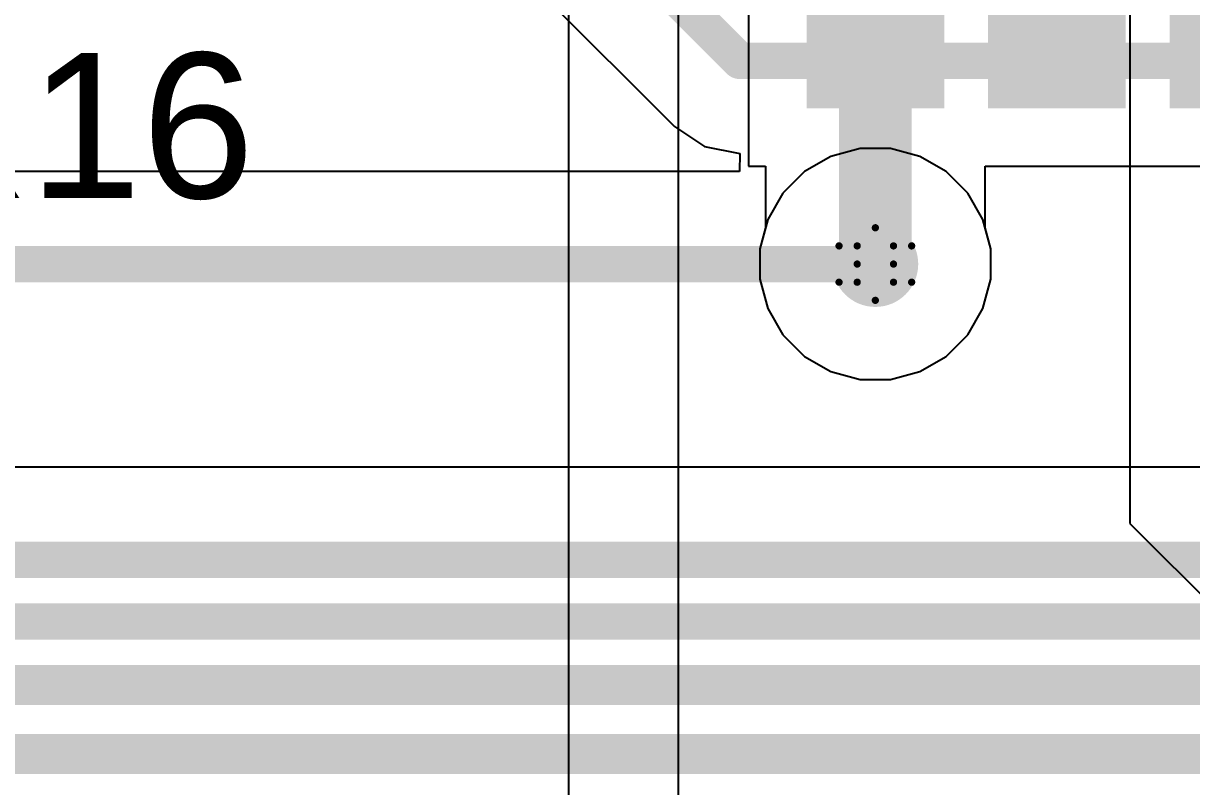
# Model space of a CAD drawing. Header units: inches. Extents: x -3 to 5437, y -3 to 5435.
# Drawn here: x 104.63 to 112.8, y 85.54 to 90.89 of the extents above; entities that cross this region are included whole.
import ezdxf

# ---------------------------------------------------------------- set-up
doc = ezdxf.new("R2010")
doc.units = ezdxf.units.IN
for name, color, linetype in [('Bottom Layer', 5, 'Continuous'), ('Bottom Solder', 6, 'Continuous'), ('Drill Drawing', 1, 'Continuous'), ('GND', 16, 'Continuous'), ('PWR', 76, 'Continuous'), ('Top Layer', 1, 'Continuous'), ('Top Overlay', 2, 'Continuous'), ('Top Paste', 8, 'Continuous'), ('Top Solder', 216, 'Continuous'), ('Via Holes', 16, 'Continuous')]:
    doc.layers.add(name, color=color, linetype=linetype)
doc.styles.add('Arial', font='', dxfattribs={"height": 0.2})
doc.styles.get('Arial').set_extended_font_data('Arial')

# ---------------------------------------------------------------- blocks, each defined once
blk = doc.blocks.new('20021121_00010C4LF__224')
at = {"layer": 'Top Layer'}
for points in [[(-2.92, 3.15), (-2.16, 3.15), (-2.16, 0.75), (-2.92, 0.75)], [(-1.65, 3.15), (-0.89, 3.15), (-0.89, 0.75), (-1.65, 0.75)], [(-0.38, 3.15), (0.38, 3.15), (0.38, 0.75), (-0.38, 0.75)], [(0.89, 3.15), (1.65, 3.15), (1.65, 0.75), (0.89, 0.75)], [(2.16, 3.15), (2.92, 3.15), (2.92, 0.75), (2.16, 0.75)], [(-2.92, -0.75), (-2.16, -0.75), (-2.16, -3.15), (-2.92, -3.15)], [(-1.65, -0.75), (-0.89, -0.75), (-0.89, -3.15), (-1.65, -3.15)], [(-0.38, -0.75), (0.38, -0.75), (0.38, -3.15), (-0.38, -3.15)], [(0.89, -0.75), (1.65, -0.75), (1.65, -3.15), (0.89, -3.15)], [(2.16, -0.75), (2.92, -0.75), (2.92, -3.15), (2.16, -3.15)]]:
    blk.add_hatch(color=1, dxfattribs=at).paths.add_polyline_path(points)
at = {"layer": 'Top Paste'}
for points in [[(-2.92, 3.15), (-2.16, 3.15), (-2.16, 0.75), (-2.92, 0.75)], [(-1.65, 3.15), (-0.89, 3.15), (-0.89, 0.75), (-1.65, 0.75)], [(-0.38, 3.15), (0.38, 3.15), (0.38, 0.75), (-0.38, 0.75)], [(0.89, 3.15), (1.65, 3.15), (1.65, 0.75), (0.89, 0.75)], [(2.16, 3.15), (2.92, 3.15), (2.92, 0.75), (2.16, 0.75)], [(-2.92, -0.75), (-2.16, -0.75), (-2.16, -3.15), (-2.92, -3.15)], [(-1.65, -0.75), (-0.89, -0.75), (-0.89, -3.15), (-1.65, -3.15)], [(-0.38, -0.75), (0.38, -0.75), (0.38, -3.15), (-0.38, -3.15)], [(0.89, -0.75), (1.65, -0.75), (1.65, -3.15), (0.89, -3.15)], [(2.16, -0.75), (2.92, -0.75), (2.92, -3.15), (2.16, -3.15)]]:
    blk.add_hatch(color=8, dxfattribs=at).paths.add_polyline_path(points)
at = {"layer": 'Top Solder'}
for points in [[(-3.0216, 3.2516), (-2.0584, 3.2516), (-2.0584, 0.6484), (-3.0216, 0.6484)], [(-1.7516, 3.2516), (-0.7884, 3.2516), (-0.7884, 0.6484), (-1.7516, 0.6484)], [(-0.4816, 3.2516), (0.4816, 3.2516), (0.4816, 0.6484), (-0.4816, 0.6484)], [(0.7884, 3.2516), (1.7516, 3.2516), (1.7516, 0.6484), (0.7884, 0.6484)], [(2.0584, 3.2516), (3.0216, 3.2516), (3.0216, 0.6484), (2.0584, 0.6484)], [(-3.0216, -0.6484), (-2.0584, -0.6484), (-2.0584, -3.2516), (-3.0216, -3.2516)], [(-1.7516, -0.6484), (-0.7884, -0.6484), (-0.7884, -3.2516), (-1.7516, -3.2516)], [(-0.4816, -0.6484), (0.4816, -0.6484), (0.4816, -3.2516), (-0.4816, -3.2516)], [(0.7884, -0.6484), (1.7516, -0.6484), (1.7516, -3.2516), (0.7884, -3.2516)], [(2.0584, -0.6484), (3.0216, -0.6484), (3.0216, -3.2516), (2.0584, -3.2516)]]:
    blk.add_hatch(color=216, dxfattribs=at).paths.add_polyline_path(points)
at = {"layer": 'Top Overlay'}
for points in [[(-3.2258, 1.2192, 0.127, 0.127, 0), (-3.2258, -1.143, 0.127, 0.127, 0)], [(3.2258, 1.2192, 0.127, 0.127, 0), (3.2258, -1.143, 0.127, 0.127, 0)]]:
    blk.add_lwpolyline(points, format="xyseb", dxfattribs=at)
for points in [[(-3.2576, 1.2192, 0.0635, 0.0635, 1), (-3.194, 1.2192, 0.0635, 0.0635, 1)], [(3.194, 1.2192, 0.0635, 0.0635, 1), (3.2576, 1.2192, 0.0635, 0.0635, 1)], [(-3.2576, -1.143, 0.0635, 0.0635, 1), (-3.194, -1.143, 0.0635, 0.0635, 1)], [(3.194, -1.143, 0.0635, 0.0635, 1), (3.2576, -1.143, 0.0635, 0.0635, 1)], [(-3.175, -1.9558, 0.254, 0.254, 1), (-3.429, -1.9558, 0.254, 0.254, 1)], [(-3.4925, -1.9558, 0.127, 0.127, 1), (-3.3655, -1.9558, 0.127, 0.127, 1)], [(-3.2385, -1.9558, 0.127, 0.127, 1), (-3.1115, -1.9558, 0.127, 0.127, 1)]]:
    blk.add_lwpolyline(points, format="xyseb", close=True, dxfattribs=at)

msp = doc.modelspace()

# ---------------------------------------------------------------- hatches: boundary and pattern name
at = {"layer": 'Bottom Layer'}
h = msp.add_hatch(color=5, dxfattribs=at)
edge = h.paths.add_edge_path()
edge.add_arc((110.5882, 89.2009), 0.3, 0, 360)
at = {"layer": 'Bottom Solder'}
h = msp.add_hatch(color=6, dxfattribs=at)
edge = h.paths.add_edge_path()
edge.add_arc((110.5882, 89.2009), 0.15, 0, 360)
at = {"layer": 'GND'}
h = msp.add_hatch(color=16, dxfattribs=at)
edge = h.paths.add_edge_path()
edge.add_arc((110.5882, 89.2009), 0.3, 0, 360)
at = {"layer": 'PWR'}
h = msp.add_hatch(color=76, dxfattribs=at)
edge = h.paths.add_edge_path()
edge.add_arc((110.5882, 89.2009), 0.3, 0, 360)
at = {"layer": 'Top Layer'}
h = msp.add_hatch(color=1, dxfattribs=at)
edge = h.paths.add_edge_path()
edge.add_arc((110.5882, 89.2009), 0.3, 0, 360)
at = {"layer": 'Top Solder'}
h = msp.add_hatch(color=216, dxfattribs=at)
edge = h.paths.add_edge_path()
edge.add_arc((110.5882, 89.2009), 0.15, 0, 360)
at = {"layer": 'Via Holes'}
h = msp.add_hatch(color=7, dxfattribs=at)
edge = h.paths.add_edge_path()
edge.add_arc((110.5882, 89.2009), 0.15, 0, 360)

# ---------------------------------------------------------------- linework, layer by layer
at = {"layer": 'Bottom Layer'}
for p, q in [((107.7049, 91.6416), (109.182, 90.1645)), ((109.182, 90.1645), (109.3921, 90.0242)), ((109.3921, 90.0242), (109.6399, 89.9749)), ((109.6399, 89.9749), (109.6387, 89.8484)), ((109.6387, 89.8484), (98.0997, 89.8484))]:
    msp.add_line(p, q, dxfattribs=at)
for points in [[(108.1627, 92.0995, 0.254, 0.254, 0), (109.6399, 90.6223, 0.254, 0.254, 0)], [(109.6399, 90.6223, 0.254, 0.254, 0), (137.582, 90.6223, 0.254, 0.254, 0)], [(98.0997, 89.2009, 0.254, 0.254, 0), (110.5882, 89.2009, 0.254, 0.254, 0)]]:
    msp.add_lwpolyline(points, format="xyseb", dxfattribs=at)
for points in [[(109.5764, 90.6223, 0.127, 0.127, 1), (109.7034, 90.6223, 0.127, 0.127, 1)], [(109.5764, 90.6223, 0.127, 0.127, 1), (109.7034, 90.6223, 0.127, 0.127, 1)], [(110.5247, 89.2009, 0.127, 0.127, 1), (110.6517, 89.2009, 0.127, 0.127, 1)]]:
    msp.add_lwpolyline(points, format="xyseb", close=True, dxfattribs=at)
at = {"layer": 'Drill Drawing'}
for points in [[(110.4612, 89.3279, 0.0508, 0.0508, 0), (110.5882, 89.4549, 0.0508, 0.0508, 0)], [(110.5882, 89.4549, 0.0508, 0.0508, 0), (110.7152, 89.3279, 0.0508, 0.0508, 0)], [(110.3342, 89.3279, 0.0508, 0.0508, 0), (110.4612, 89.2009, 0.0508, 0.0508, 0)], [(110.3342, 89.3279, 0.0508, 0.0508, 0), (110.4612, 89.3279, 0.0508, 0.0508, 0)], [(110.7152, 89.3279, 0.0508, 0.0508, 0), (110.8422, 89.3279, 0.0508, 0.0508, 0)], [(110.7152, 89.2009, 0.0508, 0.0508, 0), (110.8422, 89.3279, 0.0508, 0.0508, 0)], [(110.3342, 89.0739, 0.0508, 0.0508, 0), (110.4612, 89.2009, 0.0508, 0.0508, 0)], [(110.7152, 89.2009, 0.0508, 0.0508, 0), (110.8422, 89.0739, 0.0508, 0.0508, 0)], [(110.3342, 89.0739, 0.0508, 0.0508, 0), (110.4612, 89.0739, 0.0508, 0.0508, 0)], [(110.4612, 89.0739, 0.0508, 0.0508, 0), (110.5882, 88.9469, 0.0508, 0.0508, 0)], [(110.5882, 88.9469, 0.0508, 0.0508, 0), (110.7152, 89.0739, 0.0508, 0.0508, 0)], [(110.7152, 89.0739, 0.0508, 0.0508, 0), (110.8422, 89.0739, 0.0508, 0.0508, 0)]]:
    msp.add_lwpolyline(points, format="xyseb", dxfattribs=at)
for points in [[(110.5755, 89.4549, 0.0254, 0.0254, 1), (110.6009, 89.4549, 0.0254, 0.0254, 1)], [(110.5755, 89.4549, 0.0254, 0.0254, 1), (110.6009, 89.4549, 0.0254, 0.0254, 1)], [(110.3215, 89.3279, 0.0254, 0.0254, 1), (110.3469, 89.3279, 0.0254, 0.0254, 1)], [(110.3215, 89.3279, 0.0254, 0.0254, 1), (110.3469, 89.3279, 0.0254, 0.0254, 1)], [(110.4485, 89.3279, 0.0254, 0.0254, 1), (110.4739, 89.3279, 0.0254, 0.0254, 1)], [(110.4485, 89.3279, 0.0254, 0.0254, 1), (110.4739, 89.3279, 0.0254, 0.0254, 1)], [(110.7025, 89.3279, 0.0254, 0.0254, 1), (110.7279, 89.3279, 0.0254, 0.0254, 1)], [(110.7025, 89.3279, 0.0254, 0.0254, 1), (110.7279, 89.3279, 0.0254, 0.0254, 1)], [(110.8295, 89.3279, 0.0254, 0.0254, 1), (110.8549, 89.3279, 0.0254, 0.0254, 1)], [(110.8295, 89.3279, 0.0254, 0.0254, 1), (110.8549, 89.3279, 0.0254, 0.0254, 1)], [(110.4485, 89.2009, 0.0254, 0.0254, 1), (110.4739, 89.2009, 0.0254, 0.0254, 1)], [(110.4485, 89.2009, 0.0254, 0.0254, 1), (110.4739, 89.2009, 0.0254, 0.0254, 1)], [(110.7025, 89.2009, 0.0254, 0.0254, 1), (110.7279, 89.2009, 0.0254, 0.0254, 1)], [(110.7025, 89.2009, 0.0254, 0.0254, 1), (110.7279, 89.2009, 0.0254, 0.0254, 1)], [(110.3215, 89.0739, 0.0254, 0.0254, 1), (110.3469, 89.0739, 0.0254, 0.0254, 1)], [(110.3215, 89.0739, 0.0254, 0.0254, 1), (110.3469, 89.0739, 0.0254, 0.0254, 1)], [(110.4485, 89.0739, 0.0254, 0.0254, 1), (110.4739, 89.0739, 0.0254, 0.0254, 1)], [(110.4485, 89.0739, 0.0254, 0.0254, 1), (110.4739, 89.0739, 0.0254, 0.0254, 1)], [(110.7025, 89.0739, 0.0254, 0.0254, 1), (110.7279, 89.0739, 0.0254, 0.0254, 1)], [(110.7025, 89.0739, 0.0254, 0.0254, 1), (110.7279, 89.0739, 0.0254, 0.0254, 1)], [(110.8295, 89.0739, 0.0254, 0.0254, 1), (110.8549, 89.0739, 0.0254, 0.0254, 1)], [(110.8295, 89.0739, 0.0254, 0.0254, 1), (110.8549, 89.0739, 0.0254, 0.0254, 1)], [(110.5755, 88.9469, 0.0254, 0.0254, 1), (110.6009, 88.9469, 0.0254, 0.0254, 1)], [(110.5755, 88.9469, 0.0254, 0.0254, 1), (110.6009, 88.9469, 0.0254, 0.0254, 1)]]:
    msp.add_lwpolyline(points, format="xyseb", close=True, dxfattribs=at)
at = {"layer": 'GND'}
for p, q in [((110.4819, 90.0089), (110.2764, 89.9539)), ((110.6946, 90.0089), (110.4819, 90.0089)), ((110.9001, 89.9539), (110.6946, 90.0089)), ((110.2764, 89.9539), (110.0921, 89.8475)), ((111.0844, 89.8475), (110.9001, 89.9539)), ((110.0921, 89.8475), (109.9417, 89.6971)), ((111.2348, 89.6971), (111.0844, 89.8475)), ((109.9417, 89.6971), (109.8353, 89.5128)), ((111.3412, 89.5128), (111.2348, 89.6971)), ((109.8353, 89.5128), (109.7802, 89.3073)), ((111.3962, 89.3073), (111.3412, 89.5128)), ((109.7802, 89.3073), (109.7802, 89.0946)), ((111.3962, 89.0946), (111.3962, 89.3073)), ((109.7802, 89.0946), (109.8353, 88.8891)), ((111.3412, 88.8891), (111.3962, 89.0946)), ((109.8353, 88.8891), (109.9417, 88.7048)), ((111.2348, 88.7048), (111.3412, 88.8891)), ((109.9417, 88.7048), (110.0921, 88.5544)), ((111.0844, 88.5544), (111.2348, 88.7048)), ((110.0921, 88.5544), (110.2764, 88.448)), ((110.9001, 88.448), (111.0844, 88.5544)), ((110.2764, 88.448), (110.4819, 88.3929)), ((110.6946, 88.3929), (110.9001, 88.448)), ((110.4819, 88.3929), (110.6946, 88.3929))]:
    msp.add_line(p, q, dxfattribs=at)
at = {"layer": 'PWR'}
for p, q in [((112.3696, 97.182), (112.3696, 87.3847)), ((109.2102, 85.3381), (109.2102, 94.3263)), ((108.4416, 94.0079), (108.4416, 85.3381)), ((110.4819, 90.0089), (110.2764, 89.9539)), ((110.6946, 90.0089), (110.4819, 90.0089)), ((110.9001, 89.9539), (110.6946, 90.0089)), ((110.2764, 89.9539), (110.0921, 89.8475)), ((111.0844, 89.8475), (110.9001, 89.9539)), ((110.0921, 89.8475), (109.9417, 89.6971)), ((111.2348, 89.6971), (111.0844, 89.8475)), ((109.9417, 89.6971), (109.8353, 89.5128)), ((111.3412, 89.5128), (111.2348, 89.6971)), ((109.8353, 89.5128), (109.7802, 89.3073)), ((111.3962, 89.3073), (111.3412, 89.5128)), ((109.7802, 89.3073), (109.7802, 89.0946)), ((111.3962, 89.0946), (111.3962, 89.3073)), ((109.7802, 89.0946), (109.8353, 88.8891)), ((111.3412, 88.8891), (111.3962, 89.0946)), ((109.8353, 88.8891), (109.9417, 88.7048)), ((111.2348, 88.7048), (111.3412, 88.8891)), ((109.9417, 88.7048), (110.0921, 88.5544)), ((111.0844, 88.5544), (111.2348, 88.7048)), ((110.0921, 88.5544), (110.2764, 88.448)), ((110.9001, 88.448), (111.0844, 88.5544)), ((110.2764, 88.448), (110.4819, 88.3929)), ((110.6946, 88.3929), (110.9001, 88.448)), ((110.4819, 88.3929), (110.6946, 88.3929)), ((112.3696, 87.3847), (113.2831, 86.4712))]:
    msp.add_line(p, q, dxfattribs=at)
at = {"layer": 'Top Layer'}
for p, q in [((109.7002, 90.9458), (109.7002, 89.8853)), ((109.7002, 89.8853), (109.8197, 89.8853)), ((109.8197, 89.8853), (109.8197, 89.4544)), ((111.3568, 89.4544), (111.3568, 89.8853)), ((111.3568, 89.8853), (113.7508, 89.8853)), ((109.8197, 89.4544), (109.7802, 89.3073)), ((111.3962, 89.3073), (111.3568, 89.4544)), ((109.7802, 89.3073), (109.7802, 89.0946)), ((111.3962, 89.0946), (111.3962, 89.3073)), ((109.7802, 89.0946), (109.8353, 88.8891)), ((111.3412, 88.8891), (111.3962, 89.0946)), ((109.8353, 88.8891), (109.9417, 88.7048)), ((111.2348, 88.7048), (111.3412, 88.8891)), ((109.9417, 88.7048), (110.0921, 88.5544)), ((111.0844, 88.5544), (111.2348, 88.7048)), ((110.0921, 88.5544), (110.2764, 88.448)), ((110.9001, 88.448), (111.0844, 88.5544)), ((110.2764, 88.448), (110.4819, 88.3929)), ((110.6946, 88.3929), (110.9001, 88.448)), ((110.4819, 88.3929), (110.6946, 88.3929)), ((118.3408, 87.7792), (103.5795, 87.7792))]:
    msp.add_line(p, q, dxfattribs=at)
for points in [[(110.5882, 89.2009, 0.508, 0.508, 0), (110.5882, 91.5933, 0.508, 0.508, 0)], [(94.51, 87.1318, 0.254, 0.254, 0), (123.143, 87.1318, 0.254, 0.254, 0)], [(94.3311, 86.7, 0.254, 0.254, 0), (122.9282, 86.7, 0.254, 0.254, 0)], [(94.0709, 86.2555, 0.2794, 0.2794, 0), (122.7441, 86.2555, 0.2794, 0.2794, 0)], [(93.871, 85.7729, 0.2794, 0.2794, 0), (122.5442, 85.7729, 0.2794, 0.2794, 0)]]:
    msp.add_lwpolyline(points, format="xyseb", dxfattribs=at)
msp.add_lwpolyline([(110.4612, 89.2009, 0.254, 0.254, 1), (110.7152, 89.2009, 0.254, 0.254, 1)], format="xyseb", close=True, dxfattribs=at)

# ---------------------------------------------------------------- block references
at = {"rotation": 180}
msp.add_blockref('20021121_00010C4LF__224', (113.1282, 93.5433), dxfattribs=at)

# ---------------------------------------------------------------- texts
at = {"layer": 'Top Overlay', "style": 'Arial'}
msp.add_text('R16', height=1.016, dxfattribs=at).set_placement((103.6408, 89.6622))

doc.saveas('drawing.dxf')
